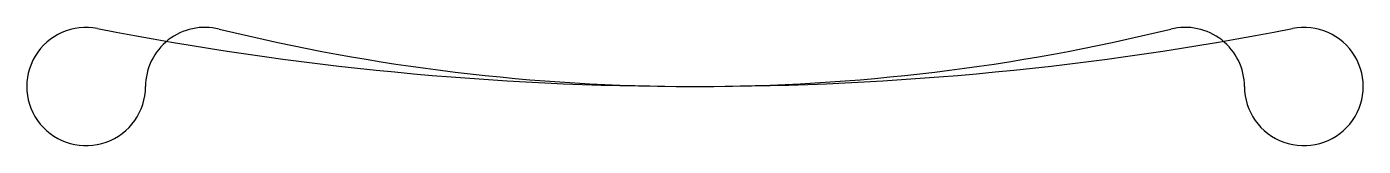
# Model space of a CAD drawing. Extents: x -11.2 to 11.2, y -1 to 1.
import ezdxf

# ---------------------------------------------------------------- set-up
doc = ezdxf.new("R2010")
doc.units = 0
doc.layers.get('0').update_dxf_attribs({"linetype": 'CONTINUOUS'})

msp = doc.modelspace()

# ---------------------------------------------------------------- linework, layer by layer
at = {"color": 7, "linetype": 'CONTINUOUS'}
for centre, radius, start, end in [((-10.25, 0), 1, 78.855604, 360), ((0, 52.03125), 52.03125, 258.855604, 270), ((-8.25, 0), 1, 76.177546, 180), ((0, 33.53125), 33.53125, 256.177546, 270), ((0, 52.03125), 52.03125, 270, 281.144396), ((0, 33.53125), 33.53125, 270, 283.822454), ((8.25, 0), 1, 0, 103.822454), ((10.25, 0), 1, 180, 101.144396)]:
    msp.add_arc(centre, radius, start, end, dxfattribs=at)

doc.saveas('drawing.dxf')
